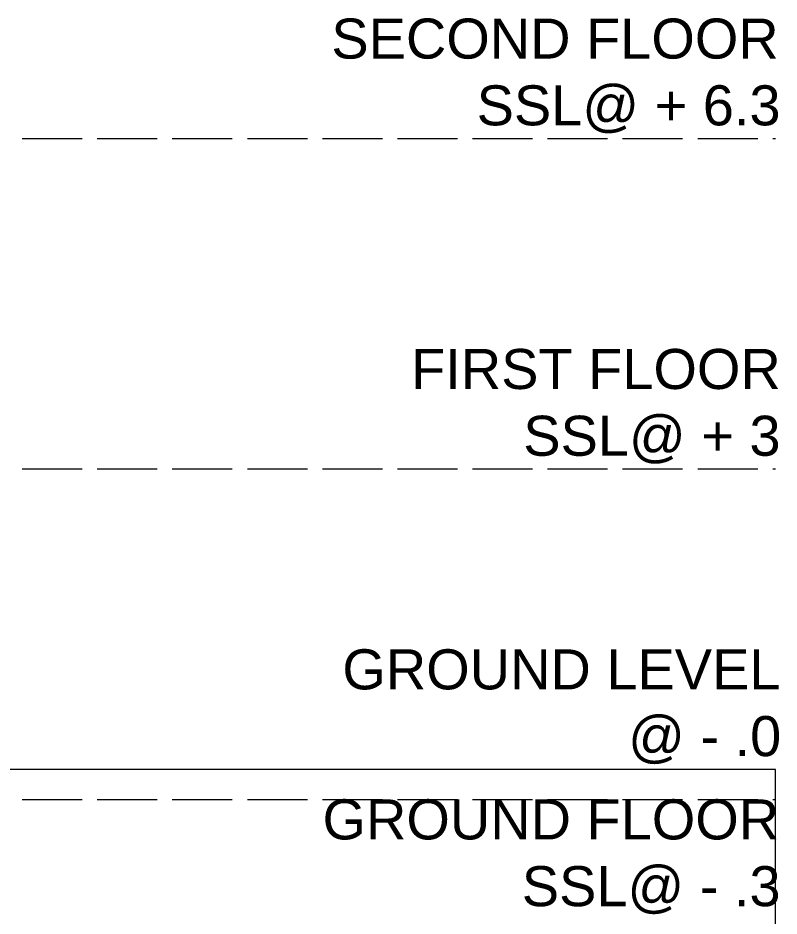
# Model space of a CAD drawing. Header units: metres. Extents: x 750 to 3116, y -341 to 1465.
# Drawn here: x 2755.82 to 2763.42, y 888.77 to 897.74 of the extents above; entities that cross this region are included whole.
import ezdxf

# ---------------------------------------------------------------- set-up
doc = ezdxf.new("R2010")
doc.units = ezdxf.units.M
doc.linetypes.add('ACAD_ISO02W100', pattern=[15, 12, -3])
doc.layers.add('GUIDE LINE', color=7, linetype='Continuous', lineweight=5)
doc.layers.add('Hidden line', color=251, linetype='Continuous', lineweight=5)
doc.layers.add('Text', color=7, linetype='Continuous')
doc.styles.add('HUAWEI', font='arial.ttf')

msp = doc.modelspace()

# ---------------------------------------------------------------- linework, layer by layer
at = {"layer": 'GUIDE LINE'}
msp.add_lwpolyline([(2663.2371, 888.2862), (2654.4064, 888.0557), (2654.4064, 880.1807), (2763.389, 880.4112), (2763.389, 890.2362), (2753.6109, 890.2362)], dxfattribs=at)
at = {"layer": 'Hidden line', "linetype": 'ACAD_ISO02W100', "ltscale": 0.05}
for p, q in [((2753.6109, 896.5362), (2763.389, 896.5362)), ((2753.6109, 893.2362), (2763.389, 893.2362)), ((2753.6109, 889.9362), (2763.389, 889.9362))]:
    msp.add_line(p, q, dxfattribs=at)

# ---------------------------------------------------------------- texts
at = {"layer": 'Text', "color": 30, "true_color": 0xf26722, "char_height": 0.4, "width": 6.175691, "attachment_point": 1, "style": 'HUAWEI'}
for s, insert in [('\\pi1.73695;SECOND FLOOR\\P\\pi3.18906;SSL@ + 6.3', (2757.2133, 897.7349)), ('\\pi2.53422;FIRST FLOOR\\P\\pi3.65509;SSL@ + 3', (2757.2133, 894.4349)), ('\\pi1.8469;GROUND LEVEL\\P\\pi4.70284;@ - .0', (2757.2133, 891.4349)), ('\\pi1.64881;GROUND FLOOR\\P\\pi3.64008;SSL@ - .3', (2757.2133, 889.9362))]:
    msp.add_mtext(s, dxfattribs=dict(at, insert=insert))

doc.saveas('drawing.dxf')
